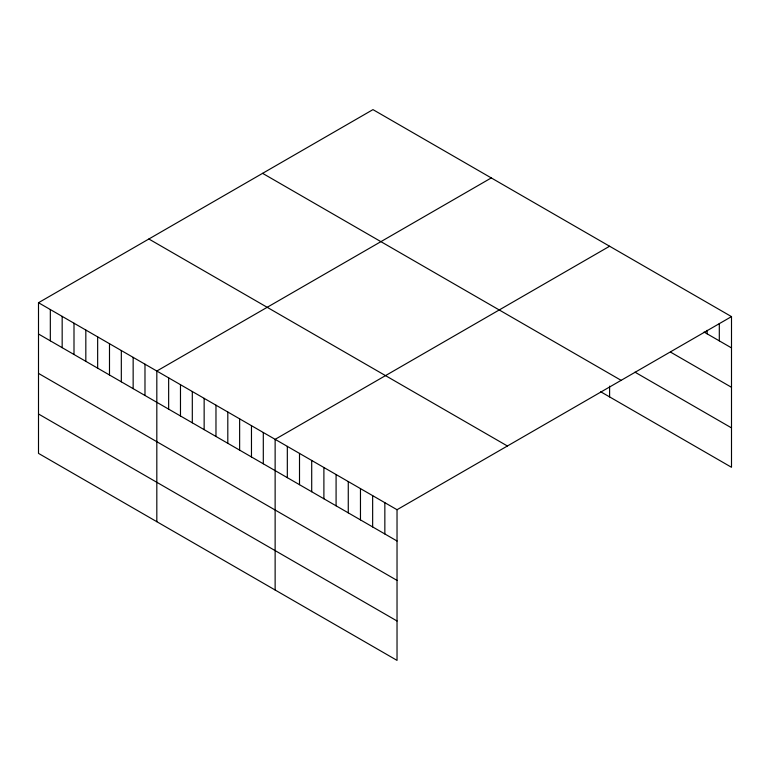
<?xml version="1.0" encoding="UTF-8"?>
<svg xmlns="http://www.w3.org/2000/svg" width="770" height="770" viewBox="0 0 770 770"><rect width="100%" height="100%" fill="white"/><g stroke="black" fill="none" stroke-linecap="round" stroke-linejoin="round"><path stroke-width="1.16" d="M38.5 302.716L397.031 509.721L397.031 660.381L38.5 453.386L38.5 302.716L372.969 109.619L731.5 316.614L731.5 467.284L600.725 391.776M491.279 177.928L156.82 371.025L156.82 521.694M609.599 246.236L275.131 439.343L275.131 590.003M397.031 509.721L731.5 316.614M704.069 332.062L731.5 347.905M670.545 352.111L731.5 387.3M634.99 372.17L731.5 427.889M262.589 173.337L621.13 380.342M148.87 238.998L507.411 445.994M38.5 334.007L397.031 541.002M38.5 373.402L397.031 580.397M38.5 413.99L397.031 620.986M719.305 323.487L719.305 340.86M707.12 330.349L707.12 333.824M609.599 386.155L609.599 396.897M384.846 502.675L384.846 533.966M372.651 495.639L372.651 526.93M360.466 488.603L360.466 519.894M348.271 481.568L348.271 512.849M336.086 474.532L336.086 505.813M323.891 467.486L323.891 498.777M311.706 460.45L311.706 491.741M299.511 453.414L299.511 484.705M287.325 446.379L287.325 477.66M263.302 432.509L263.302 463.79M251.472 425.675L251.472 456.966M239.634 418.842L239.634 450.132M227.805 412.017L227.805 443.299M215.975 405.184L215.975 436.475M204.146 398.35L204.146 429.641M192.308 391.526L192.308 422.807M180.478 384.692L180.478 415.983M168.649 377.858L168.649 409.149M144.981 364.2L144.981 395.482M133.152 357.367L133.152 388.658M121.323 350.533L121.323 381.824M109.494 343.709L109.494 374.99M97.655 336.875L97.655 368.166M85.826 330.041L85.826 361.332M73.997 323.217L73.997 354.498M62.168 316.383L62.168 347.674M50.329 309.55L50.329 340.841"/></g></svg>
